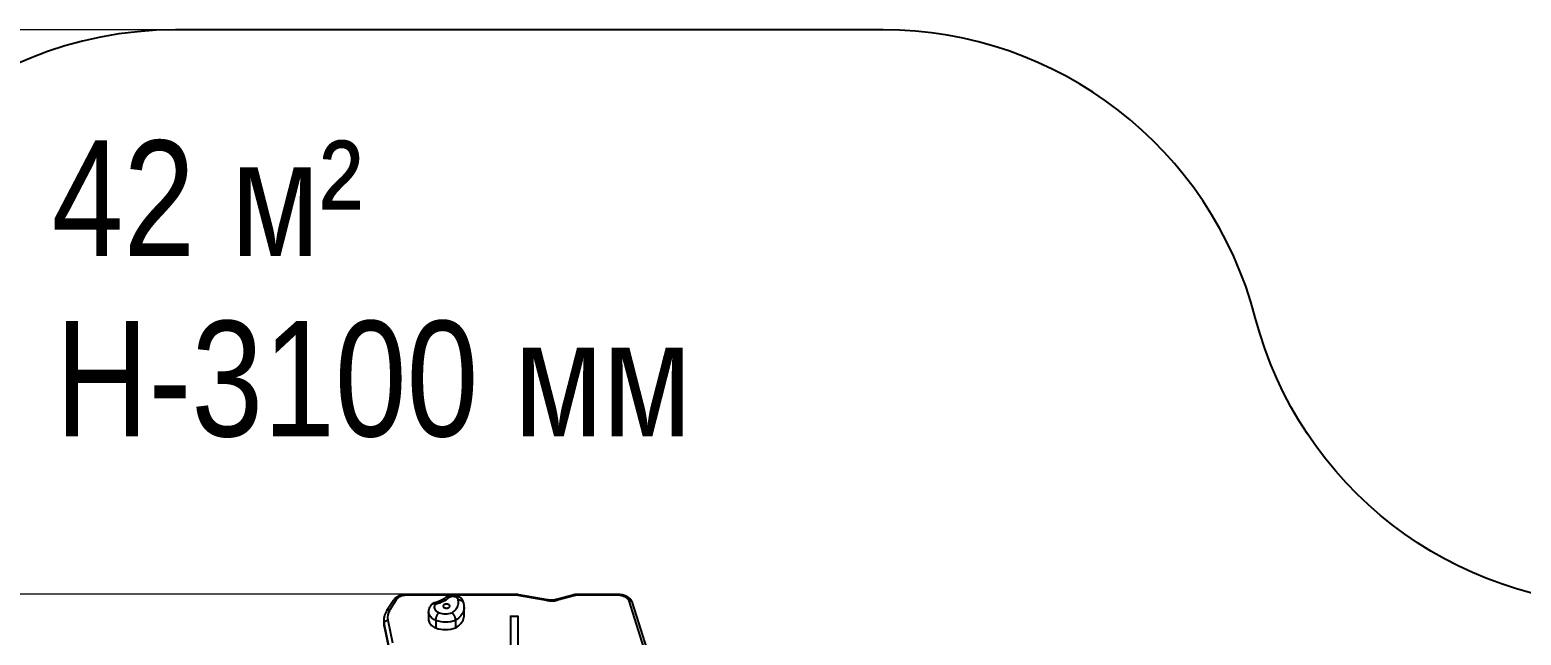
# Model space of a CAD drawing. Header units: millimetres. Extents: x -5684 to 4493, y -3963 to 3401.
# Drawn here: x -3116 to 760, y 1829 to 3401 of the extents above; entities that cross this region are included whole.
import ezdxf

# ---------------------------------------------------------------- set-up
doc = ezdxf.new("R2010")
doc.units = ezdxf.units.MM
for name, color, linetype in [('DiKom', 7, 'Continuous'), ('DIKOM_АРТИКУЛ', 7, 'Continuous'), ('DIKOM_ОБЪЕКТ', 7, 'Continuous'), ('DIKOM_РАЗМЕР_ЗОНА', 7, 'Continuous'), ('DIKOM_РАЗМЕР_ОБЪЕКТА', 7, 'Continuous')]:
    doc.layers.add(name, color=color, linetype=linetype)
doc.styles.add('style1', font='arial.ttf', dxfattribs={"width": 0.8})
doc.dimstyles.new('1-50', dxfattribs={"dimtxt": 300, "dimasz": 200, "dimexe": 100, "dimexo": 0, "dimgap": 100, "dimtad": 1, "dimdec": 0, "dimtxsty": 'style1', "dimcen": 0, "dimclrd": 7, "dimclre": 7, "dimadec": 1, "dimazin": 2, "dimtfac": 1, "dimtdec": 0, "dimtmove": 0, "dimatfit": 3, "dimfxl": 0, "dimlwd": 25, "dimlwe": 18, "dimarcsym": 0})

# ---------------------------------------------------------------- blocks, each defined once
blk = doc.blocks.new('*D10')
at = {"layer": 'Defpoints', "color": 0, "transparency": 16777216}
for p in [(-1818.3, 3401.4), (-5234.1, -2954), (1.4, -2954)]:
    blk.add_point(p, dxfattribs=at)
at = {"layer": 'DIKOM_РАЗМЕР_ЗОНА', "color": 7, "lineweight": 18, "transparency": 16777216}
for p, q in [((-1818.3, 3401.4), (-5334.1, 3401.4)), ((1.4, -2954), (-5334.1, -2954))]:
    blk.add_line(p, q, dxfattribs=at)
at = {"layer": 'DIKOM_РАЗМЕР_ЗОНА', "color": 7, "lineweight": 25, "transparency": 16777216}
blk.add_line((-5234.1, 3201.4), (-5234.1, -2754), dxfattribs=at)
at = {"layer": 'DIKOM_РАЗМЕР_ЗОНА', "color": 7, "transparency": 16777216}
for points in [[(-5267.5, 3201.4), (-5200.8, 3201.4), (-5234.1, 3401.4)], [(-5267.5, -2754), (-5200.8, -2754), (-5234.1, -2954)]]:
    blk.add_solid(points, dxfattribs=at)
at = {"layer": 'DIKOM_РАЗМЕР_ЗОНА', "color": 0, "transparency": 16777216, "insert": (-5487.4, -234.8), "char_height": 300, "attachment_point": 5, "rotation": 90, "style": 'style1'}
blk.add_mtext('6350', dxfattribs=at)
blk = doc.blocks.new('*D11')
at = {"layer": 'Defpoints', "color": 0, "transparency": 16777216}
for p in [(-3580.8, 1935), (-1952, 1935), (1.4, -915)]:
    blk.add_point(p, dxfattribs=at)
at = {"layer": 'DIKOM_РАЗМЕР_ОБЪЕКТА', "color": 7, "lineweight": 18, "transparency": 16777216}
for p, q in [((-1952, 1935), (-3680.8, 1935)), ((1.4, -915), (-3680.8, -915))]:
    blk.add_line(p, q, dxfattribs=at)
at = {"layer": 'DIKOM_РАЗМЕР_ОБЪЕКТА', "color": 7, "lineweight": 25, "transparency": 16777216}
blk.add_line((-3580.8, -715), (-3580.8, 1735), dxfattribs=at)
at = {"layer": 'DIKOM_РАЗМЕР_ОБЪЕКТА', "color": 7, "transparency": 16777216}
for points in [[(-3614.1, 1735), (-3547.4, 1735), (-3580.8, 1935)], [(-3614.1, -715), (-3547.4, -715), (-3580.8, -915)]]:
    blk.add_solid(points, dxfattribs=at)
at = {"layer": 'DIKOM_РАЗМЕР_ОБЪЕКТА', "color": 0, "transparency": 16777216, "insert": (-3833.9, 268.8), "char_height": 300, "attachment_point": 5, "rotation": 90, "style": 'style1'}
blk.add_mtext('2850', dxfattribs=at)

msp = doc.modelspace()

# ---------------------------------------------------------------- linework, layer by layer
at = {"layer": 'DiKom', "color": 3}
for points in [[(68.9, 2654.2, 0.341197), (-898.6, 3401.4), (-2738.1, 3401.4, 0.398918), (-3736.7, 2453.9)], [(1468.4, -2313.3, -0.208831), (2202, -1993), (3493.1, -1993, 0.414214), (4493.1, -993), (4493.1, 907, 0.414214), (3493.1, 1907), (1036.4, 1907, -0.341197), (68.9, 2654.2)]]:
    msp.add_lwpolyline(points, format="xyb", dxfattribs=at)
at = {"layer": 'DIKOM_ОБЪЕКТ'}
for p, q in [((-2172.2, 1918.3), (-2188.9, 1891.7)), ((-2164.1, 1920.8), (-2180.9, 1894.3)), ((-1852.5, 1934.5), (-2135.6, 1934.5)), ((-2135.6, 1934.5), (-2135.6, 1932.6)), ((-1852.5, 1932.6), (-2135.6, 1932.6)), ((-1987.2, 1881.6), (-1987.2, 1901.6)), ((-1852.5, 1934.5), (-1852.5, 1932.6)), ((-1772.6, 1918.8), (-1846.6, 1932.1)), ((-1770.9, 1920.5), (-1844.9, 1933.8)), ((-1704.9, 1933.1), (-1747.4, 1921.5)), ((-1702.4, 1931.5), (-1744.9, 1919.9)), ((-1588.7, 1934.5), (-1693.9, 1934.5)), ((-1693.9, 1934.5), (-1693.9, 1932.6)), ((-1588.7, 1932.6), (-1693.9, 1932.6)), ((-1588.7, 1934.5), (-1588.7, 1932.6)), ((-1515.3, 1780.5), (-1558.7, 1917.7)), ((-1506.2, 1775.8), (-1549.7, 1913)), ((-2196.3, 1867.4), (-2196.3, 1861)), ((-2186, 1868.2), (-2173.6, 1809.4)), ((-2080.2, 1889.4), (-2080.2, 1869.4)), ((-2061.1, 1867.7), (-2061.1, 1847.7)), ((-2009.5, 1867.7), (-2009.5, 1847.7)), ((-2183, 1801.1), (-2195.5, 1859.9)), ((-2195.5, 1859.9), (-2195.5, 1853.5)), ((-2195.5, 1853.5), (-2183, 1794.7)), ((-2195.3, 1852.2), (-2195.5, 1853.5)), ((-2195.3, 1852.2), (-2182.9, 1793.4))]:
    msp.add_line(p, q, dxfattribs=at)
at = {"layer": 'DIKOM_ОБЪЕКТ', "flags": 128}
for points in [[(-2135.6, 1932.6), (-2138.9, 1932.5), (-2142.3, 1932.2), (-2145.5, 1931.6), (-2148.6, 1930.9), (-2151.5, 1929.9), (-2154.3, 1928.8), (-2156.8, 1927.5), (-2159.1, 1926), (-2161.1, 1924.4), (-2162.8, 1922.6), (-2164.1, 1920.8)], [(-2061.6, 1909.8), (-2063, 1908), (-2064.1, 1906.2), (-2064.8, 1904.3), (-2065.1, 1902.3), (-2065.1, 1900.4), (-2064.8, 1898.5), (-2064, 1896.6), (-2063, 1894.8), (-2061.6, 1893), (-2059.8, 1891.4), (-2057.8, 1889.8), (-2055.5, 1888.5), (-2053, 1887.3)], [(-2059.4, 1910.3), (-2059.7, 1910.4), (-2060.1, 1910.5), (-2060.4, 1910.5), (-2060.8, 1910.4), (-2061.1, 1910.3), (-2061.3, 1910.2), (-2061.5, 1910), (-2061.6, 1909.8)], [(-2029, 1908.8), (-2030.6, 1909.2), (-2032.3, 1909.5), (-2034, 1909.5), (-2035.7, 1909.3), (-2037.3, 1908.9), (-2038.8, 1908.4), (-2040, 1907.6), (-2041, 1906.7), (-2041.7, 1905.8), (-2042, 1904.7), (-2041.9, 1903.7), (-2041.5, 1902.7), (-2040.8, 1901.7), (-2039.8, 1900.9), (-2038.5, 1900.2), (-2037, 1899.6), (-2035.3, 1899.3), (-2033.6, 1899.2), (-2031.9, 1899.2), (-2030.2, 1899.5), (-2028.6, 1900), (-2027.3, 1900.7), (-2026.2, 1901.5), (-2025.4, 1902.4), (-2024.9, 1903.4), (-2024.7, 1904.5), (-2025, 1905.5), (-2025.5, 1906.5), (-2026.4, 1907.4), (-2027.6, 1908.2), (-2029, 1908.8)], [(-2003, 1920), (-2003, 1921.4), (-2003.4, 1922.8), (-2004.2, 1924.1), (-2005.3, 1925.3), (-2006.8, 1926.4), (-2008.5, 1927.4), (-2010.4, 1928.1), (-2012.6, 1928.7), (-2014.8, 1929), (-2017.1, 1929.1), (-2019.4, 1929), (-2021.7, 1928.6), (-2023.8, 1928), (-2025.7, 1927.2)], [(-2018.9, 1886.8), (-2015.8, 1889.1), (-2013, 1891.6), (-2010.4, 1894.1), (-2008.2, 1896.8), (-2006.3, 1899.6), (-2004.8, 1902.4), (-2003.6, 1905.3), (-2002.8, 1908.2), (-2002.3, 1911.2), (-2002.2, 1914.1), (-2002.4, 1917.1), (-2003, 1920)], [(-1987.2, 1901.6), (-1987.3, 1898.4), (-1987.9, 1895), (-1988.8, 1891.6), (-1990.2, 1888.3), (-1991.9, 1885.1), (-1994, 1881.9), (-1996.4, 1878.8), (-1999.2, 1875.8), (-2002.3, 1873), (-2005.7, 1870.3), (-2009.5, 1867.7)], [(-1844.9, 1933.8), (-1845.1, 1933.8), (-1845.6, 1933.6), (-1846.1, 1933), (-1846.6, 1932.1)], [(-1770.9, 1920.5), (-1771.1, 1920.5), (-1771.5, 1920.3), (-1772, 1919.7), (-1772.6, 1918.8)], [(-1747.4, 1921.5), (-1747, 1921.5), (-1746.4, 1921.3), (-1745.6, 1920.8), (-1744.9, 1919.9)], [(-1704.9, 1933.1), (-1704.6, 1933.1), (-1703.9, 1932.9), (-1703.2, 1932.4), (-1702.4, 1931.5)], [(-1558.7, 1917.7), (-1559.6, 1919.8), (-1560.8, 1921.7), (-1562.4, 1923.6), (-1564.4, 1925.4), (-1566.6, 1927), (-1569.2, 1928.4), (-1572.1, 1929.7), (-1575.1, 1930.7), (-1578.3, 1931.5), (-1581.7, 1932.1), (-1585.2, 1932.5), (-1588.7, 1932.6)], [(-1549.7, 1913), (-1550.1, 1914), (-1550.9, 1915.2), (-1552.1, 1916.3), (-1553.5, 1917), (-1555.1, 1917.6), (-1556.9, 1917.8), (-1558.7, 1917.7)], [(-2195.5, 1859.9), (-2195.3, 1861.3), (-2194.7, 1862.8), (-2193.9, 1864.2), (-2192.7, 1865.4), (-2191.3, 1866.5), (-2189.6, 1867.3), (-2187.9, 1867.9), (-2186, 1868.2)], [(-2061.1, 1867.7), (-2064.2, 1869.1), (-2067.1, 1870.7), (-2069.8, 1872.4), (-2072.2, 1874.3), (-2074.3, 1876.3), (-2076.2, 1878.4), (-2077.6, 1880.6), (-2078.8, 1882.8), (-2079.6, 1885.2), (-2080.1, 1887.5), (-2080.2, 1889.4)], [(-2080.2, 1869.4), (-2080.1, 1867.5), (-2079.6, 1865.2), (-2078.8, 1862.8), (-2077.6, 1860.6), (-2076.2, 1858.4), (-2074.3, 1856.3), (-2072.2, 1854.3), (-2069.8, 1852.4), (-2067.1, 1850.7), (-2064.2, 1849.1), (-2061.1, 1847.7)], [(-2009.5, 1847.7), (-2005.7, 1850.3), (-2002.3, 1853), (-1999.2, 1855.8), (-1996.4, 1858.8), (-1994, 1861.9), (-1991.9, 1865.1), (-1990.2, 1868.3), (-1988.8, 1871.6), (-1987.9, 1875), (-1987.3, 1878.4), (-1987.2, 1881.6)], [(-1847.4, 1878), (-1847.6, 1877.9), (-1848.1, 1877.9), (-1849, 1877.8), (-1850.1, 1877.7), (-1851.6, 1877.6), (-1853.2, 1877.6), (-1855, 1877.5), (-1856.8, 1877.5), (-1858.7, 1877.5), (-1860.5, 1877.6), (-1862.3, 1877.6), (-1863.8, 1877.7), (-1865.1, 1877.7), (-1866.1, 1877.8), (-1866.8, 1877.9), (-1867.2, 1878), (-1867.2, 1878.1), (-1866.8, 1878.2), (-1866.1, 1878.3), (-1865.1, 1878.4), (-1863.8, 1878.4), (-1862.3, 1878.5), (-1860.5, 1878.5), (-1858.7, 1878.6), (-1856.8, 1878.6), (-1855, 1878.6), (-1853.2, 1878.5), (-1851.6, 1878.5), (-1850.1, 1878.4), (-1849, 1878.3), (-1848.1, 1878.2), (-1847.6, 1878.1), (-1847.4, 1878)]]:
    msp.add_lwpolyline(points, dxfattribs=at)
at = {"layer": 'DIKOM_ОБЪЕКТ'}
for centre, radius, start, end in [((-2166.4, 1913.9), 7.28, 72.1539, 142.802), ((-2085.7, 2004.7), 98, 285.5808, 307.762), ((-1852.5, 1899.3), 33.4, 79.8925, 90.0543), ((-1761.3, 1981.8), 64, 259.8283, 284.8552), ((-1694, 1900.2), 32.4, 89.8263, 105.0047), ((-2159.9, 1867.4), 36.3, 180.0823, 192.0465), ((-2159.9, 1861), 36.3, 180.0175, 192.0467), ((-2183.1, 1887.3), 7.28, 72.1519, 142.8319), ((-2152, 1875), 34.7, 146.3259, 191.3641), ((-2035.3, 1943.3), 79.9, 251.2045, 288.8899), ((-2035.3, 1940.8), 56.4, 251.713, 286.8798), ((-2035.3, 1923.3), 79.9, 251.2045, 288.8899)]:
    msp.add_arc(centre, radius, start, end, dxfattribs=at)
for points, knots in [([(-2135.6, 1934.5), (-2136.2, 1934.5), (-2138.1, 1934.5), (-2141.1, 1934.3), (-2144.6, 1933.9), (-2148.1, 1933.2), (-2151.4, 1932.4), (-2154.7, 1931.3), (-2157.8, 1930.1), (-2160.8, 1928.6), (-2163.6, 1926.9), (-2166.2, 1925), (-2168.5, 1922.9), (-2170.5, 1920.7), (-2171.6, 1919.1), (-2172.2, 1918.3)], [0, 0, 0, 0, 0.042783, 0.12148, 0.200323, 0.27939, 0.358773, 0.438553, 0.518778, 0.599443, 0.680449, 0.76146, 0.841995, 0.921475, 1, 1, 1, 1]), ([(-2073.5, 1906.9), (-2073.6, 1906.8), (-2074.4, 1905.9), (-2075.8, 1904), (-2077.3, 1901.3), (-2078.6, 1898.5), (-2079.5, 1895.6), (-2080, 1892.8), (-2080.2, 1890.7), (-2080.2, 1889.5), (-2080.2, 1889.4)], [0, 0, 0, 0, 0.026733, 0.193509, 0.357086, 0.516283, 0.671556, 0.823585, 0.973142, 1, 1, 1, 1]), ([(-2061.1, 1913.4), (-2061.3, 1913.4), (-2062.3, 1913.4), (-2063.9, 1913.1), (-2066.1, 1912.5), (-2068, 1911.7), (-2069.9, 1910.6), (-2071.5, 1909.2), (-2072.8, 1908), (-2073.4, 1907.1), (-2073.6, 1906.8)], [0, 0, 0, 0, 0.034132, 0.198036, 0.346378, 0.492971, 0.638051, 0.782146, 0.925733, 1, 1, 1, 1]), ([(-2061.6, 1909.8), (-2061.6, 1909.8), (-2062.2, 1909.9), (-2063.2, 1910), (-2065, 1910.2), (-2067, 1910.2), (-2069.1, 1909.8), (-2070.9, 1909), (-2072.4, 1908.1), (-2073.2, 1907.3), (-2073.5, 1906.9)], [0, 0, 0, 0, 0.002567, 0.110044, 0.219022, 0.380284, 0.546217, 0.707369, 0.873187, 1, 1, 1, 1]), ([(-2034.5, 1927.5), (-2034.8, 1927.2), (-2036, 1926.2), (-2038.2, 1924.5), (-2041.3, 1922.5), (-2044.5, 1920.6), (-2048, 1918.7), (-2051.7, 1917), (-2055.7, 1915.4), (-2058.9, 1914.2), (-2060.8, 1913.6), (-2061.3, 1913.4)], [0, 0, 0, 0, 0.051244, 0.1798141, 0.308383, 0.4369621, 0.5656848, 0.6946491, 0.8239106, 0.9534942, 1, 1, 1, 1]), ([(-2059.4, 1910.3), (-2059.4, 1910.3), (-2059.3, 1910.7), (-2059.4, 1911.5), (-2059.8, 1912.4), (-2060.3, 1913.1), (-2060.8, 1913.5), (-2061, 1913.4), (-2061.1, 1913.4)], [0, 0, 0, 0, 0.00257, 0.193576, 0.391591, 0.638989, 0.893628, 1, 1, 1, 1]), ([(-2025.7, 1927.2), (-2025.7, 1927.3), (-2026.5, 1927.7), (-2028, 1928.4), (-2030, 1928.8), (-2031.6, 1928.8), (-2033.1, 1928.3), (-2034.1, 1927.9), (-2034.5, 1927.5), (-2034.5, 1927.4)], [0, 0, 0, 0, 0.0035191, 0.249946, 0.4321175, 0.6195092, 0.800882, 0.9874615, 1, 1, 1, 1]), ([(-1988, 1909.8), (-1988.1, 1910.1), (-1988.1, 1911.3), (-1988.5, 1913.3), (-1989.2, 1915.7), (-1990.2, 1917.9), (-1991.4, 1920.1), (-1992.9, 1922.1), (-1994.6, 1923.9), (-1996.6, 1925.6), (-1998.8, 1927.2), (-2001.2, 1928.6), (-2003.8, 1929.7), (-2006.6, 1930.7), (-2009.5, 1931.4), (-2012.5, 1931.9), (-2015.6, 1932.1), (-2018.7, 1932.1), (-2021.7, 1931.8), (-2024.8, 1931.3), (-2027.8, 1930.5), (-2030.7, 1929.5), (-2032.6, 1928.6), (-2033.6, 1928.1), (-2033.6, 1928)], [0, 0, 0, 0, 0.0189161, 0.0630354, 0.1068162, 0.1505172, 0.1944129, 0.2387947, 0.2839621, 0.330196, 0.3777049, 0.4265486, 0.4765746, 0.5274367, 0.5786795, 0.6299852, 0.6812941, 0.7326927, 0.7843521, 0.8364185, 0.8890949, 0.9425139, 0.9966398, 1, 1, 1, 1]), ([(-1988.3, 1910.8), (-1988.4, 1911.3), (-1988.8, 1912.6), (-1989.8, 1914.3), (-1991.2, 1915.9), (-1992.9, 1917.4), (-1994.9, 1918.5), (-1997.2, 1919.4), (-1999.3, 1919.8), (-2001.3, 1920), (-2002.4, 1920.1), (-2003, 1920), (-2003, 1920)], [0, 0, 0, 0, 0.1085803, 0.228041, 0.3509604, 0.4705345, 0.5935594, 0.7134415, 0.836773, 0.9166754, 0.997561, 1, 1, 1, 1]), ([(-1987.2, 1901.6), (-1987.2, 1902.7), (-1987.2, 1905), (-1987.6, 1908), (-1988.1, 1910), (-1988.3, 1910.8)], [0, 0, 0, 0, 0.349475, 0.732072, 1, 1, 1, 1]), ([(-1844.9, 1933.8), (-1845.5, 1933.9), (-1847.1, 1934.2), (-1849.6, 1934.5), (-1851.6, 1934.5), (-1852.5, 1934.5)], [0, 0, 0, 0, 0.224667, 0.62926, 1, 1, 1, 1]), ([(-1747.4, 1921.5), (-1747.8, 1921.4), (-1749.2, 1921), (-1751.6, 1920.5), (-1754.6, 1920), (-1757.6, 1919.8), (-1760.7, 1919.7), (-1763.8, 1919.7), (-1766.9, 1919.9), (-1769.3, 1920.2), (-1770.6, 1920.5), (-1770.9, 1920.5)], [0, 0, 0, 0, 0.065107, 0.191666, 0.318726, 0.446231, 0.574023, 0.701938, 0.829792, 0.957382, 1, 1, 1, 1]), ([(-1693.9, 1934.5), (-1694.5, 1934.5), (-1696.1, 1934.5), (-1698.7, 1934.3), (-1701.7, 1933.8), (-1703.8, 1933.4), (-1704.8, 1933.1), (-1704.9, 1933.1)], [0, 0, 0, 0, 0.151791, 0.42665, 0.70251, 0.964855, 1, 1, 1, 1]), ([(-1549.7, 1913), (-1549.8, 1913.6), (-1550.3, 1914.9), (-1551.4, 1917.1), (-1552.8, 1919.3), (-1554.5, 1921.5), (-1556.4, 1923.5), (-1558.7, 1925.4), (-1561.2, 1927.2), (-1563.9, 1928.8), (-1566.8, 1930.2), (-1570, 1931.5), (-1573.2, 1932.5), (-1576.6, 1933.3), (-1580, 1933.9), (-1583.6, 1934.3), (-1586.5, 1934.5), (-1588.2, 1934.5), (-1588.7, 1934.5)], [0, 0, 0, 0, 0.042121, 0.102751, 0.164162, 0.226936, 0.291222, 0.356994, 0.424033, 0.491988, 0.560472, 0.629126, 0.697701, 0.766109, 0.834333, 0.902402, 0.970374, 1, 1, 1, 1]), ([(-2188.9, 1891.7), (-2189.3, 1891.1), (-2190.4, 1889.3), (-2192, 1886.3), (-2193.5, 1882.7), (-2194.7, 1879.1), (-2195.5, 1875.5), (-2196.1, 1871.8), (-2196.3, 1869.1), (-2196.2, 1867.6), (-2196.2, 1867.4)], [0, 0, 0, 0, 0.085089, 0.235718, 0.385174, 0.533135, 0.679714, 0.825128, 0.96968, 1, 1, 1, 1]), ([(-2196.2, 1861), (-2196.2, 1860.1), (-2196.2, 1857.9), (-2195.9, 1854.9), (-2195.5, 1853), (-2195.3, 1852.2)], [0, 0, 0, 0, 0.331469, 0.7413692, 1, 1, 1, 1]), ([(-2061.1, 1867.7), (-2061, 1868.4), (-2061, 1869.7), (-2060.6, 1872), (-2060.1, 1874.4), (-2059.3, 1876.8), (-2058.4, 1879.2), (-2057.3, 1881.4), (-2056.1, 1883.5), (-2054.9, 1885.1), (-2053.9, 1886.3), (-2053.3, 1887), (-2053, 1887.2), (-2053, 1887.3)], [0, 0, 0, 0, 0.105752, 0.214571, 0.320323, 0.42914, 0.534913, 0.64375, 0.749577, 0.858469, 0.927152, 0.996645, 1, 1, 1, 1]), ([(-2009.5, 1867.7), (-2009.5, 1868.4), (-2009.5, 1869.8), (-2009.9, 1872), (-2010.6, 1874.3), (-2011.5, 1876.7), (-2012.6, 1879), (-2013.8, 1881.1), (-2015.2, 1883.1), (-2016.6, 1884.7), (-2017.8, 1885.9), (-2018.5, 1886.6), (-2018.9, 1886.8), (-2018.9, 1886.8)], [0, 0, 0, 0, 0.104286, 0.211606, 0.315889, 0.423177, 0.52786, 0.635524, 0.741216, 0.849897, 0.923609, 0.998286, 1, 1, 1, 1]), ([(-1867.2, 1878), (-1867.2, 1871), (-1867.2, 1857.2), (-1867.2, 1837.1), (-1867.2, 1817.9), (-1867.2, 1799.8), (-1867.3, 1782.8), (-1867.3, 1766.8), (-1867.3, 1752.2), (-1867.3, 1739), (-1867.3, 1727), (-1867.3, 1716), (-1867.3, 1705.8), (-1867.3, 1696.4), (-1867.3, 1680.6), (-1867.3, 1658.1), (-1867.3, 1628.7), (-1867.4, 1598.5), (-1867.4, 1567.8), (-1867.4, 1536.8), (-1867.4, 1506.2), (-1867.5, 1476.2), (-1867.5, 1445.9), (-1867.5, 1415.4), (-1867.5, 1384.5), (-1867.6, 1353.8), (-1867.6, 1323.2), (-1867.6, 1293), (-1867.6, 1267.4), (-1867.7, 1246.4), (-1867.7, 1229.8), (-1867.7, 1213.6), (-1867.7, 1198), (-1867.7, 1183), (-1867.8, 1168.7), (-1867.8, 1155.2), (-1867.8, 1142.4), (-1867.8, 1130.6), (-1867.8, 1119.6), (-1867.9, 1109.2), (-1867.9, 1099.3), (-1867.9, 1089.6), (-1867.9, 1079.9), (-1867.9, 1070), (-1868, 1059.6), (-1868, 1049.5), (-1868, 1039.8), (-1868, 1030.4), (-1868, 1020.6), (-1868, 1010.2), (-1868.1, 999.1), (-1868.1, 987.3), (-1868.1, 974.7), (-1868.1, 961.5), (-1868.1, 947.7), (-1868.1, 933.4), (-1868.1, 918.6), (-1868.1, 901), (-1868.2, 880.4), (-1868.2, 856.8), (-1868.2, 833), (-1868.2, 809.1), (-1868.2, 784.9), (-1868.2, 760.8), (-1868.2, 737.1), (-1868.2, 715.7), (-1868.3, 696.9), (-1868.3, 680.3), (-1868.3, 666.8), (-1868.3, 655.7), (-1868.3, 646.6), (-1868.3, 636.6), (-1868.3, 625.6), (-1868.3, 614), (-1868.3, 601.6), (-1868.3, 588.7), (-1868.3, 575), (-1868.3, 560.6), (-1868.3, 545.6), (-1868.3, 532.1), (-1868.3, 520.5), (-1868.4, 510.7), (-1868.4, 500.3), (-1868.4, 489.1), (-1868.4, 477.9), (-1868.4, 466.8), (-1868.4, 456.3), (-1868.4, 449.4), (-1868.4, 446)], [0, 0, 0, 0, 0.012549, 0.024501, 0.035855, 0.04661, 0.056765, 0.066321, 0.075277, 0.082962, 0.090144, 0.096825, 0.103005, 0.108686, 0.113868, 0.131772, 0.149994, 0.168537, 0.188673, 0.208816, 0.228964, 0.249129, 0.269302, 0.290716, 0.31216, 0.333664, 0.35523, 0.376812, 0.398398, 0.411103, 0.423786, 0.436441, 0.449063, 0.461652, 0.474214, 0.486759, 0.499299, 0.512065, 0.524853, 0.537682, 0.550555, 0.563472, 0.576197, 0.588956, 0.601736, 0.614507, 0.624157, 0.633778, 0.643367, 0.652923, 0.662452, 0.671968, 0.68149, 0.691033, 0.700603, 0.710205, 0.719837, 0.729491, 0.743992, 0.758473, 0.772899, 0.787278, 0.801623, 0.815934, 0.829928, 0.843487, 0.853331, 0.862939, 0.872316, 0.877034, 0.882307, 0.888135, 0.894521, 0.901463, 0.908548, 0.91613, 0.924205, 0.932773, 0.941833, 0.951387, 0.957359, 0.963511, 0.969839, 0.976363, 0.983077, 0.988783, 0.994581, 1, 1, 1, 1]), ([(-1848.6, 446), (-1848.6, 446.9), (-1848.6, 449.4), (-1848.6, 453.4), (-1848.6, 460), (-1848.6, 468.5), (-1848.6, 479.2), (-1848.6, 489.9), (-1848.6, 500.5), (-1848.6, 511.4), (-1848.5, 522.5), (-1848.5, 534.3), (-1848.5, 545.7), (-1848.5, 557.1), (-1848.5, 568.5), (-1848.5, 579.8), (-1848.5, 590.2), (-1848.5, 599.8), (-1848.5, 608.8), (-1848.5, 630.1), (-1848.5, 664.4), (-1848.5, 705.2), (-1848.4, 739.6), (-1848.4, 767.7), (-1848.4, 795.6), (-1848.4, 823.3), (-1848.4, 850.7), (-1848.4, 875.1), (-1848.3, 896.5), (-1848.3, 914.7), (-1848.3, 932.5), (-1848.3, 949.6), (-1848.3, 965.7), (-1848.3, 980.7), (-1848.3, 994.4), (-1848.2, 1007.2), (-1848.2, 1019.1), (-1848.2, 1030.2), (-1848.2, 1040.6), (-1848.2, 1050.3), (-1848.2, 1059.5), (-1848.1, 1069.5), (-1848.1, 1080.2), (-1848.1, 1091.7), (-1848.1, 1103.3), (-1848, 1115.2), (-1848, 1127), (-1848, 1138.8), (-1848, 1150.5), (-1848, 1163.1), (-1847.9, 1176.4), (-1847.9, 1190.3), (-1847.9, 1205.7), (-1847.9, 1222.6), (-1847.9, 1241.1), (-1847.8, 1260), (-1847.8, 1282.2), (-1847.8, 1307.6), (-1847.8, 1336.4), (-1847.7, 1365.2), (-1847.7, 1394.2), (-1847.7, 1425.2), (-1847.7, 1458.3), (-1847.6, 1493.8), (-1847.6, 1524.9), (-1847.6, 1551.2), (-1847.6, 1572.2), (-1847.6, 1592.7), (-1847.6, 1608.7), (-1847.5, 1620.2), (-1847.5, 1627.5), (-1847.5, 1634.9), (-1847.5, 1642.9), (-1847.5, 1651.8), (-1847.5, 1661.4), (-1847.5, 1671.6), (-1847.5, 1682.5), (-1847.5, 1694.3), (-1847.5, 1706.8), (-1847.5, 1720.8), (-1847.5, 1736.3), (-1847.5, 1753.4), (-1847.5, 1771.6), (-1847.4, 1790.8), (-1847.4, 1811.1), (-1847.4, 1832.5), (-1847.4, 1854.9), (-1847.4, 1870.2), (-1847.4, 1878)], [0, 0, 0, 0, 0.001498, 0.003989, 0.006445, 0.012118, 0.017672, 0.024107, 0.030318, 0.036301, 0.04398, 0.051268, 0.058164, 0.064674, 0.071918, 0.078615, 0.084763, 0.090361, 0.095472, 0.100516, 0.12772, 0.155228, 0.1717, 0.188174, 0.204661, 0.221178, 0.237752, 0.254405, 0.26601, 0.277604, 0.289167, 0.300684, 0.312153, 0.322908, 0.333648, 0.344402, 0.355189, 0.366017, 0.376692, 0.387401, 0.398131, 0.408864, 0.42417, 0.439439, 0.454657, 0.469813, 0.484904, 0.496816, 0.508717, 0.520626, 0.532558, 0.544521, 0.556506, 0.570663, 0.584852, 0.599066, 0.613303, 0.633672, 0.654032, 0.67433, 0.694581, 0.714799, 0.73878, 0.762731, 0.786671, 0.800714, 0.81431, 0.827405, 0.840005, 0.844582, 0.849091, 0.853587, 0.858525, 0.864005, 0.870028, 0.876206, 0.882869, 0.890018, 0.897653, 0.905776, 0.915419, 0.925671, 0.936534, 0.948007, 0.960092, 0.972786, 0.98609, 1, 1, 1, 1])]:
    msp.add_open_spline(points, degree=3, knots=knots, dxfattribs=at)

# ---------------------------------------------------------------- texts
at = {"layer": 'DIKOM_АРТИКУЛ', "color": 7, "linetype": 'Continuous', "lineweight": 15, "char_height": 300, "width": 4145.586, "attachment_point": 1, "style": 'style1'}
for s, insert in [('{\\fArial|b0|i0|c204|p34;42 м}²', (-3059.7, 3114)), ('H-3100 мм', (-3050.1, 2645.3))]:
    msp.add_mtext(s, dxfattribs=dict(at, insert=insert))

# ---------------------------------------------------------------- dimensions: what is measured, and where the dimension line sits
at = {"layer": 'DIKOM_РАЗМЕР_ЗОНА'}
dim = msp.add_linear_dim(base=(-5234.1, -2954), p1=(-1818.3, 3401.4), p2=(1.4, -2954), angle=90, text='6350', dimstyle='1-50', dxfattribs=at)
dim.commit()
dim.dimension.update_dxf_attribs({"geometry": '*D10', "text_midpoint": (-5234.1, -234.8), "dimtype": 160})
at = {"layer": 'DIKOM_РАЗМЕР_ОБЪЕКТА'}
dim = msp.add_linear_dim(base=(-3580.8, 1935), p1=(1.4, -915), p2=(-1952, 1935), angle=90, dimstyle='1-50', dxfattribs=at)
dim.commit()
dim.dimension.update_dxf_attribs({"geometry": '*D11', "text_midpoint": (-3580.8, 268.8), "dimtype": 160})

doc.saveas('drawing.dxf')
